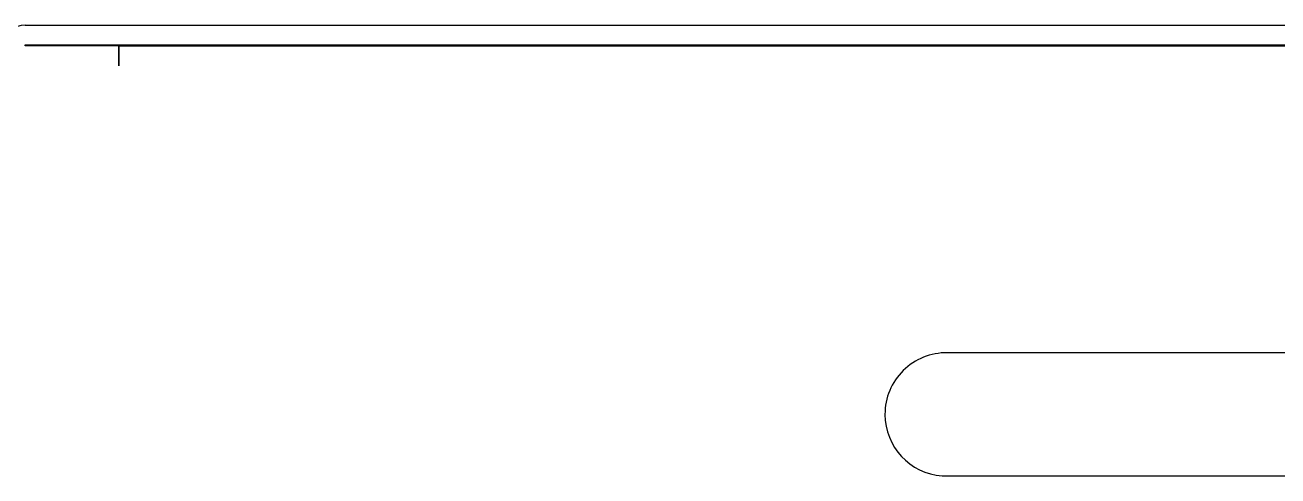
# Model space of a CAD drawing. Header units: inches. Extents: x 0 to 34, y 0 to 22.
# Drawn here: x 24.884 to 25.434, y 6.296 to 6.493 of the extents above; entities that cross this region are included whole.
import ezdxf
from ezdxf.enums import TextEntityAlignment as Align

# ---------------------------------------------------------------- set-up
doc = ezdxf.new("R2010")
doc.units = ezdxf.units.IN
doc.header["$MEASUREMENT"] = 0
doc.layers.add('PSYMS', color=7, linetype='Continuous')
doc.styles.add('WD', font='romans.shx')

# ---------------------------------------------------------------- blocks, each defined once
blk = doc.blocks.new('HDV1_RIB30')
at = {"color": 7, "linetype": 'Continuous'}
for p, q in [((0.3696998061809804, 2.002066442268386), (1.611817314289089, 2.002066442268386)), ((0.4107700764512501, 1.992877253079196), (0.3696659629377361, 1.992877253079196)), ((0.3696889953701694, 1.992877253079196), (0.3696889953701694, 1.993406982808926)), ((0.3696998061809804, 1.993417793619738), (1.611817314289089, 1.993417793619738)), ((0.4107700764512501, 1.992877253079196), (0.410780887262062, 1.992877253079196)), ((0.4107700764512501, 1.984217793619738), (0.4107700764512501, 1.992877253079196)), ((0.410780887262062, 1.992877253079196), (1.570736233208006, 1.992877253079196)), ((0.410780887262062, 1.992877253079196), (0.410780887262062, 1.984217793619738)), ((0.4107700764512501, 1.984228604430548), (0.410780887262062, 1.984228604430548)), ((0.4107700764512501, 1.984217793619738), (0.410780887262062, 1.984217793619738)), ((0.8415470440188173, 1.85826103686298), (0.7739794764512498, 1.85826103686298)), ((1.355060557532333, 1.85826103686298), (0.8415470440188173, 1.85826103686298)), ((0.7739794764512498, 1.804206982808926), (0.8415470440188173, 1.804206982808926)), ((0.8415470440188173, 1.804206982808926), (1.355060557532333, 1.804206982808926))]:
    blk.add_line(p, q, dxfattribs=at)
for centre, radius, start, end in [((0.3696998061809804, 1.993406982808926), 0.008659459459459456, 90, 180), ((0.3696998061809804, 1.993406982808926), 1.081081081081081e-05, 90, 180), ((0.7739794764512498, 1.831234009835953), 0.02702702702702702, 89.27999999998939, 180), ((0.7739794764512498, 1.831234009835953), 0.02702702702702702, 180, 266.0013339999987), ((0.7739794764512498, 1.831234004430548), 0.02702702162162161, 266.0013310000074, 269.9999980000068)]:
    blk.add_arc(centre, radius, start, end, dxfattribs=at)
at = {"style": 'WD', "width": 0.7}
for tag, p in [('INST', (1.8125, 1.7946)), ('LOC', (1.8125, 1.625)), ('DESC1', (1.8125, 1.46875)), ('DESC2', (1.8125, 1.3125)), ('DESC3', (1.8125, 1.164572934720929)), ('XREF', (1.8125, 0.59375))]:
    blk.add_attdef(tag, text='', height=0.125, dxfattribs=at).set_placement(p, align=Align.TOP_LEFT)
at = {"style": 'WD', "width": 0.8}
blk.add_attdef('TERM01', text='', height=0.125, dxfattribs=at).set_placement((0.75, 1), align=Align.MIDDLE_LEFT)
at = {"style": 'WD', "flags": 1}
blk.add_attdef('X0TERM01', (0.6875, 1), '', height=0.005, dxfattribs=at)
at = {"style": 'WD'}
blk.add_attdef('TAG1', text='', height=0.125, dxfattribs=at).set_placement((1.8125, 1), align=Align.TOP_LEFT)
at = {"style": 'WD', "flags": 9}
for tag, p in [('FAMILY', (2.017189599278425, 0.9648448292263636)), ('CAT', (2.042242865216775, 0.9206684133666007)), ('MFG', (2.040297819576856, 0.9012266596591497)), ('ASSYCODE', (2.042470804548966, 0.8838576136555045))]:
    blk.add_attdef(tag, text='', height=0.01, dxfattribs=at).set_placement(p, align=Align.TOP_LEFT)

msp = doc.modelspace()

# ---------------------------------------------------------------- block references
at = {"layer": 'PSYMS'}
msp.add_blockref('HDV1_RIB30', (24.51413043750698, 4.491368883705059), dxfattribs=at)

doc.saveas('drawing.dxf')
